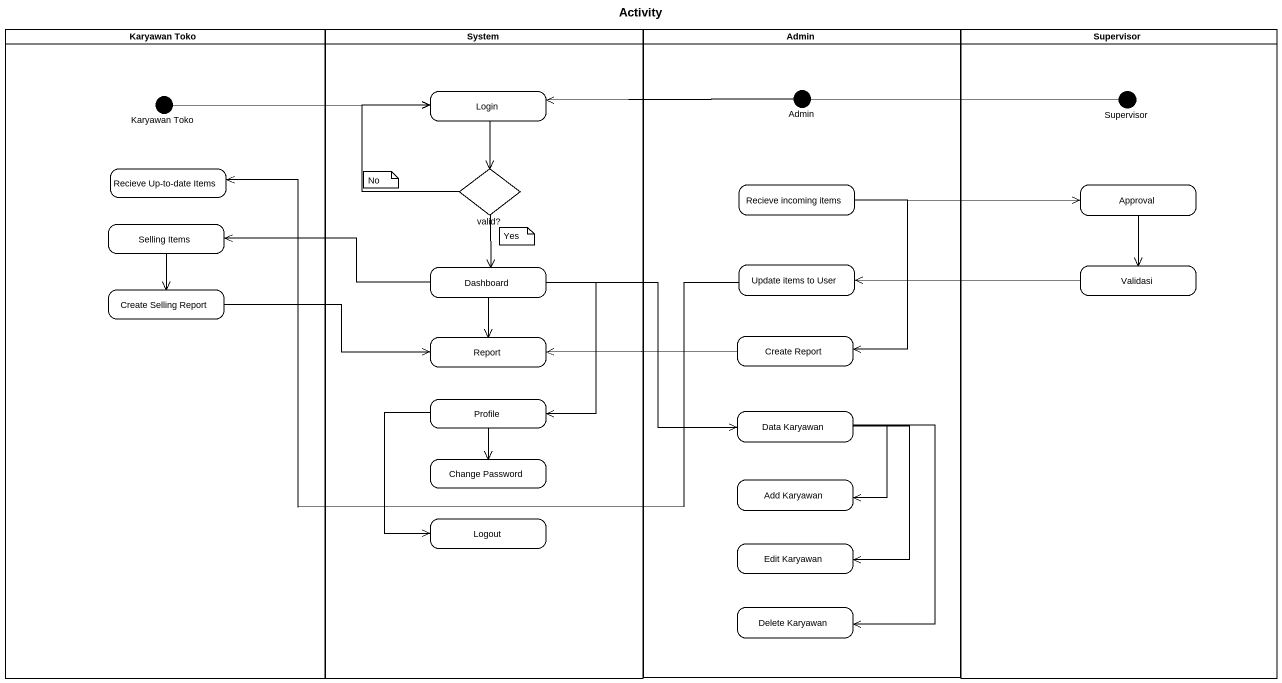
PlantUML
@startuml
title Activity
hide empty description
state "Karyawan Toko" as Karyawan_Toko <<partition>> {
  state "Karyawan Toko" as Karyawan_Toko_2 <<start>>
  state "Recieve Up-to-date Items" as Recieve_Up_to_date_Items
  state "Selling Items" as Selling_Items
  state "Create Selling Report" as Create_Selling_Report
}
state System <<partition>> {
  state Login
  state "valid?" as valid <<choice>>
  state Dashboard
  state Report
  state Profile
  state "Change Password" as Change_Password
  state Logout
}
state Admin <<partition>> {
  state "Admin" as Admin_2 <<start>>
  state "Recieve incoming items" as Recieve_incoming_items
  state "Update items to User" as Update_items_to_User
  state "Create Report" as Create_Report
  state "Data Karyawan" as Data_Karyawan
  state "Add Karyawan" as Add_Karyawan
  state "Edit Karyawan" as Edit_Karyawan
  state "Delete Karyawan" as Delete_Karyawan
}
state Supervisor <<partition>> {
  state "Supervisor" as Supervisor_2 <<start>>
  state Approval
  state Validasi
}
Login --> valid
Admin_2 -left-> Login
Supervisor_2 -left-> Login
Karyawan_Toko_2 -right-> Login
valid -up-> Login
valid --> Dashboard
Recieve_incoming_items -right-> Approval
Recieve_incoming_items --> Create_Report
Approval --> Validasi
Selling_Items --> Create_Selling_Report
Dashboard -left-> Selling_Items
Dashboard --> Report
Dashboard --> Profile
Dashboard -right-> Data_Karyawan
Update_items_to_User -left-> Recieve_Up_to_date_Items
Validasi -left-> Update_items_to_User
Create_Selling_Report -right-> Report
Create_Report -left-> Report
Profile --> Change_Password
Profile --> Logout
Data_Karyawan --> Add_Karyawan
Data_Karyawan --> Edit_Karyawan
Data_Karyawan --> Delete_Karyawan
note as N1
  No
end note
note as N2
  Yes
end note
@enduml
